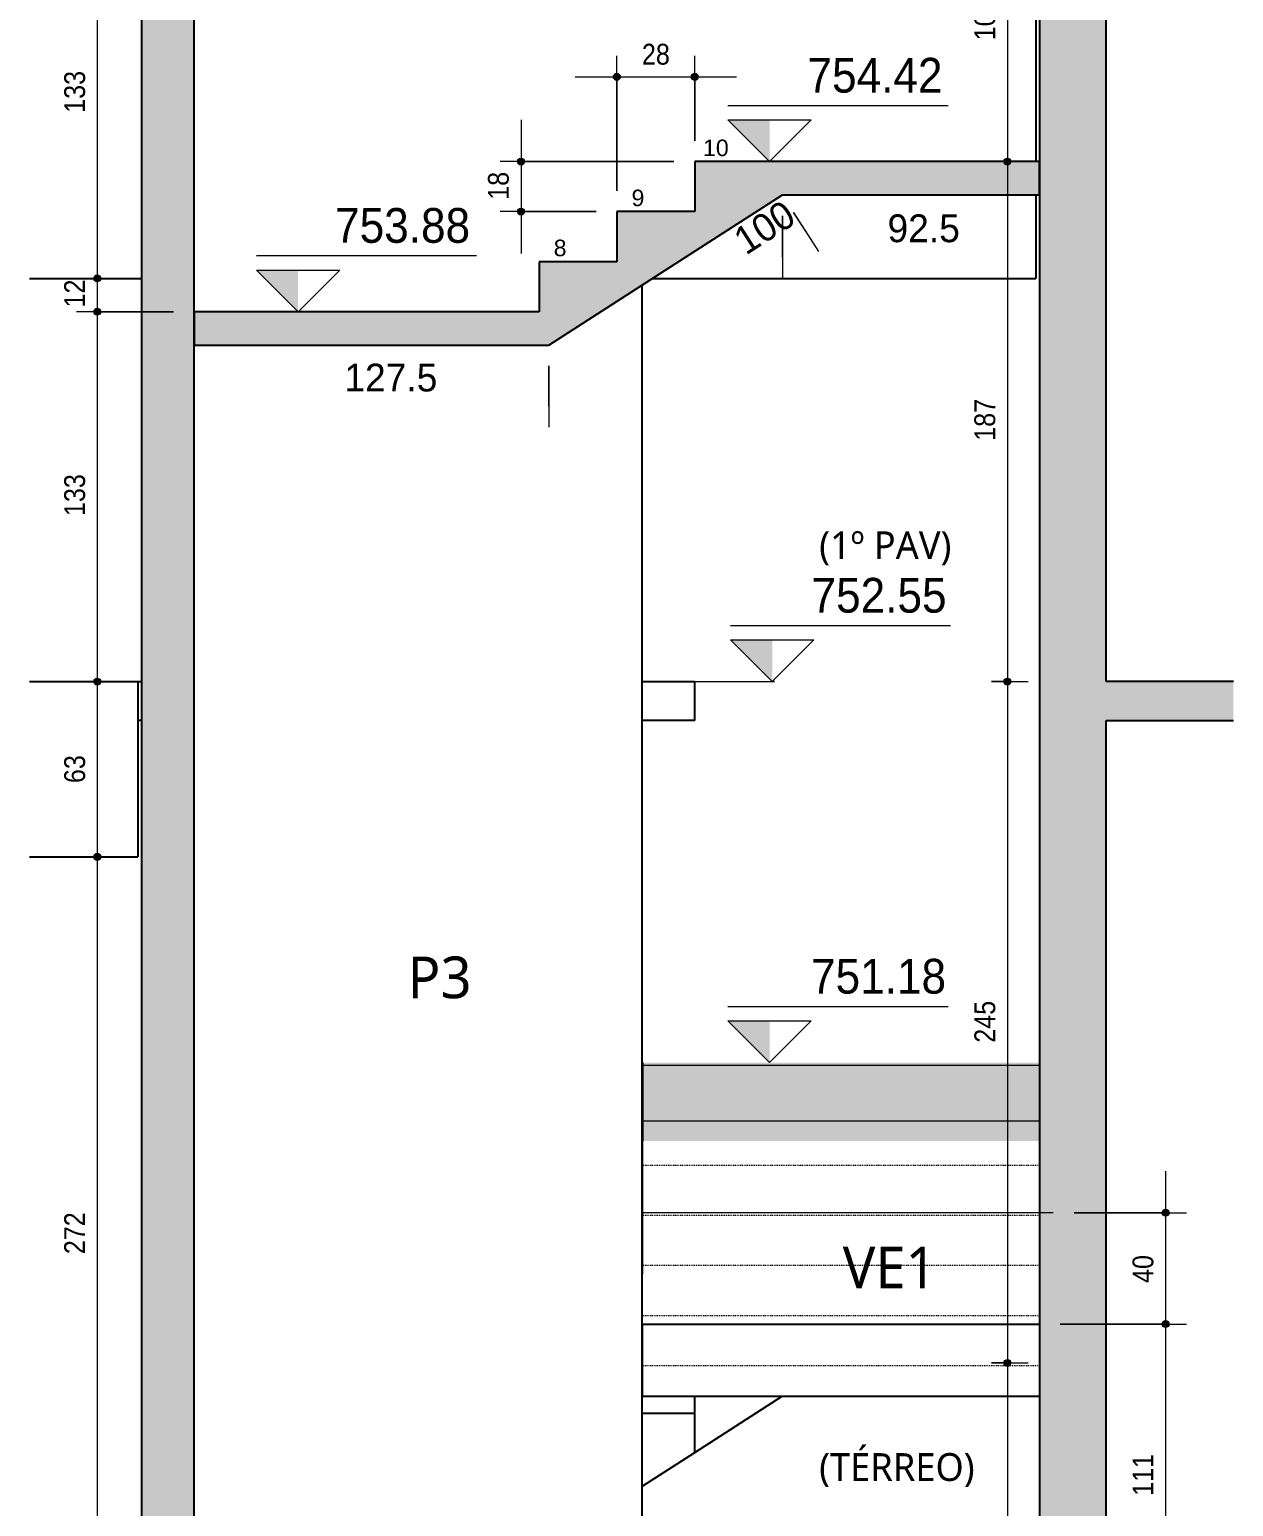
# Model space of a CAD drawing. Header units: centimetres. Extents: x -2136 to 34701, y -1430 to 84208.
# Drawn here: x 29705 to 30138, y 74958 to 75489 of the extents above; entities that cross this region are included whole.
import ezdxf

# ---------------------------------------------------------------- set-up
doc = ezdxf.new("R2010")
doc.units = ezdxf.units.CM
doc.linetypes.add('Aligning Line', pattern=[0.635, 0.3175, -0.3175])
for name, color, linetype, lineweight in [('A-ANNO-DIMS', 7, 'Continuous', 9), ('A-ANNO-DIMS-50', 7, 'Continuous', 9), ('A-DETL', 7, 'Continuous', 18), ('A-FLOR', 7, 'Continuous', 18), ('G-ANNO-DIMS', 7, 'Continuous', 9), ('G-ANNO-TEXT', 7, 'Continuous', 9), ('S-BEAM', 7, 'Continuous', 18), ('S-BEAM-IDEN', 7, 'Continuous', 9), ('S-COLS', 7, 'Continuous', 18), ('S-COLS-IDEN', 7, 'Continuous', 9), ('S-STRS', 7, 'Continuous', 18), ('S-STRS-ANNO', 7, 'Continuous', 18)]:
    doc.layers.add(name, color=color, linetype=linetype, lineweight=lineweight)
doc.styles.add('Arial', font='arial.ttf', dxfattribs={"height": 5.953125})
doc.styles.add('Fira Sans', font='FiraSans-Regular.ttf', dxfattribs={"width": 0.95, "height": 12.5})
doc.styles.add('Fira Sans_1', font='FiraSans-Regular.ttf', dxfattribs={"height": 10})
doc.styles.add('Fira Sans_2', font='FiraSans-Regular.ttf', dxfattribs={"width": 0.9, "height": 7.5})
doc.styles.add('Gadugi', font='gadugi.ttf', dxfattribs={"height": 15})
doc.styles.add('Gadugi_1', font='gadugi.ttf', dxfattribs={"height": 10})
doc.dimstyles.new('PED_R80_1_5mm_ACIMA_As_ESQ__R00_2', dxfattribs={"dimscale": 30.48, "dimtxt": 10.229846, "dimasz": 0.328084, "dimexe": 0.246063, "dimexo": 0.246063, "dimgap": 0.049213, "dimtad": 1, "dimdec": 1, "dimrnd": 0.5, "dimdsep": 46, "dimtxsty": 'Fira Sans_2', "dimblk1": 'DOTSMALL', "dimblk2": 'DOTSMALL', "dimsah": 1, "dimcen": 0.09, "dimdle": 0.492126, "dimazin": 0, "dimtfac": 1, "dimtdec": 4, "dimtix": 1, "dimtmove": 2, "dimatfit": 3, "dimfxl": 1, "dimtvp": 1, "dimtolj": 1, "dimtzin": 0, "dimarcsym": 2})
doc.dimstyles.new('PED_R80_1_5mm_ACIMA_As_ESQ__R00_4', dxfattribs={"dimscale": 30.48, "dimtxt": 10.229846, "dimasz": 0.328084, "dimexe": 0.246063, "dimexo": 0.246063, "dimgap": 0.049213, "dimtad": 1, "dimdec": 1, "dimrnd": 0.5, "dimdsep": 46, "dimtxsty": 'Fira Sans_2', "dimblk1": 'DOTSMALL', "dimblk2": 'DOTSMALL', "dimsah": 1, "dimcen": 0.09, "dimdle": 0.492126, "dimazin": 0, "dimtfac": 1, "dimtdec": 4, "dimtix": 1, "dimtmove": 0, "dimatfit": 3, "dimfxl": 1, "dimtvp": 1, "dimtolj": 1, "dimtzin": 0, "dimarcsym": 2})
doc.dimstyles.new('PED_R80_2_0mm_ACIMA_As_ESQ__SEM_LINHA_R00_1', dxfattribs={"dimscale": 30.48, "dimtxt": 13.639794, "dimasz": 0.04101, "dimexe": 0.246063, "dimexo": 0.246063, "dimgap": 0.049213, "dimtad": 0, "dimjust": 2, "dimdec": 1, "dimrnd": 0.5, "dimdsep": 46, "dimtxsty": 'Fira Sans_1', "dimblk1": 'NONE', "dimblk2": 'DOTSMALL', "dimsah": 1, "dimcen": 0.09, "dimdle": 0.492126, "dimse1": 1, "dimsd1": 1, "dimsd2": 1, "dimazin": 0, "dimtfac": 1, "dimtdec": 4, "dimtix": 1, "dimtmove": 2, "dimatfit": 3, "dimfxl": 1, "dimtvp": 1, "dimtolj": 1, "dimtzin": 0, "dimarcsym": 2})

# ---------------------------------------------------------------- blocks, each defined once
blk = doc.blocks.new('Elevações de ponto - SIMBOLO DE NÍVEL-CORTE-2219088-CT 009 K - CORTE E2-E2')
at = {"layer": 'G-ANNO-DIMS'}
blk.add_hatch(color=256, dxfattribs=at).paths.add_polyline_path([(375.2, 73817.56), (375.2, 73802.56), (360.2, 73817.56)], flags=0)
for p, q in [((439.39, 73822.65), (360.2, 73822.65)), ((375.2, 73802.56), (360.2, 73817.56)), ((360.2, 73817.56), (390.2, 73817.56)), ((390.2, 73817.56), (375.2, 73802.56))]:
    blk.add_line(p, q, dxfattribs=at)
blk = doc.blocks.new('DIMBLOCK894-CT 009 K - CORTE E2-E2')
at = {"layer": 'A-ANNO-DIMS-50', "true_color": 0x000032}
h = blk.add_hatch(color=178, dxfattribs=at)
edge = h.paths.add_edge_path(flags=0)
edge.add_arc((29729.35, 75533), 1.25, 0, 360)
h = blk.add_hatch(color=178, dxfattribs=at)
edge = h.paths.add_edge_path(flags=0)
edge.add_arc((29729.35, 75400.01), 1.25, 0, 360)
at = {"layer": 'A-ANNO-DIMS-50', "color": 178, "true_color": 0x000032}
for p, q in [((29729.35, 75533), (29723.61, 75533)), ((29723.61, 75533), (29736.85, 75533)), ((29729.35, 75533), (29729.35, 75400.01)), ((29723.61, 75400.01), (29736.85, 75400.01)), ((29729.35, 75400.01), (29723.61, 75400.01))]:
    blk.add_line(p, q, dxfattribs=at)
for centre in [(29729.35, 75533), (29729.35, 75400.01)]:
    blk.add_circle(centre, 1.25, dxfattribs=at)
at = {"layer": 'A-ANNO-DIMS-50', "color": 0, "insert": (29717.46, 75459.55), "char_height": 7.5, "width": 16.6825, "attachment_point": 1, "rotation": 90, "line_spacing_factor": 1.049215, "style": 'Fira Sans_2'}
blk.add_mtext('133', dxfattribs=at)
blk = doc.blocks.new('_DotSmall')
at = {"color": 0, "linetype": 'ByBlock', "const_width": 0.5}
blk.add_lwpolyline([(-0.0625, 0, 1), (0.0625, 0, 1)], format="xyb", close=True, dxfattribs=at)
blk = doc.blocks.new('DIMBLOCK895-CT 009 K - CORTE E2-E2')
at = {"layer": 'A-ANNO-DIMS-50', "true_color": 0x000032}
h = blk.add_hatch(color=178, dxfattribs=at)
edge = h.paths.add_edge_path(flags=0)
edge.add_arc((29729.35, 75400.01), 1.25, 0, 360)
h = blk.add_hatch(color=178, dxfattribs=at)
edge = h.paths.add_edge_path(flags=0)
edge.add_arc((29729.35, 75388.01), 1.25, 0, 360)
at = {"layer": 'A-ANNO-DIMS-50', "color": 178, "true_color": 0x000032}
for p, q in [((29723.61, 75400.01), (29736.85, 75400.01)), ((29729.35, 75400.01), (29723.61, 75400.01)), ((29729.35, 75400.01), (29729.35, 75388.01)), ((29756.76, 75388.01), (29721.85, 75388.01)), ((29729.35, 75388.01), (29756.76, 75388.01))]:
    blk.add_line(p, q, dxfattribs=at)
for centre in [(29729.35, 75400.01), (29729.35, 75388.01)]:
    blk.add_circle(centre, 1.25, dxfattribs=at)
at = {"layer": 'A-ANNO-DIMS-50', "color": 0, "insert": (29717.46, 75389.55), "char_height": 7.5, "width": 10.702, "attachment_point": 1, "rotation": 90, "line_spacing_factor": 1.049215, "style": 'Fira Sans_2'}
blk.add_mtext('12', dxfattribs=at)
blk = doc.blocks.new('DIMBLOCK896-CT 009 K - CORTE E2-E2')
at = {"layer": 'A-ANNO-DIMS-50', "true_color": 0x000032}
h = blk.add_hatch(color=178, dxfattribs=at)
edge = h.paths.add_edge_path(flags=0)
edge.add_arc((29729.35, 75388.01), 1.25, 0, 360)
h = blk.add_hatch(color=178, dxfattribs=at)
edge = h.paths.add_edge_path(flags=0)
edge.add_arc((29729.35, 75255.01), 1.25, 0, 360)
at = {"layer": 'A-ANNO-DIMS-50', "color": 178, "true_color": 0x000032}
for p, q in [((29756.76, 75388.01), (29721.85, 75388.01)), ((29729.35, 75388.01), (29729.35, 75255.01)), ((29729.35, 75388.01), (29756.76, 75388.01)), ((29723.61, 75255.01), (29736.85, 75255.01)), ((29729.35, 75255.01), (29723.61, 75255.01))]:
    blk.add_line(p, q, dxfattribs=at)
for centre in [(29729.35, 75388.01), (29729.35, 75255.01)]:
    blk.add_circle(centre, 1.25, dxfattribs=at)
at = {"layer": 'A-ANNO-DIMS-50', "color": 0, "insert": (29717.46, 75314.55), "char_height": 7.5, "width": 16.6825, "attachment_point": 1, "rotation": 90, "line_spacing_factor": 1.049215, "style": 'Fira Sans_2'}
blk.add_mtext('133', dxfattribs=at)
blk = doc.blocks.new('DIMBLOCK897-CT 009 K - CORTE E2-E2')
at = {"layer": 'A-ANNO-DIMS-50', "true_color": 0x000032}
h = blk.add_hatch(color=178, dxfattribs=at)
edge = h.paths.add_edge_path(flags=0)
edge.add_arc((29729.35, 75255.01), 1.25, 0, 360)
h = blk.add_hatch(color=178, dxfattribs=at)
edge = h.paths.add_edge_path(flags=0)
edge.add_arc((29729.35, 75192.01), 1.25, 0, 360)
at = {"layer": 'A-ANNO-DIMS-50', "color": 178, "true_color": 0x000032}
for p, q in [((29723.61, 75255.01), (29736.85, 75255.01)), ((29729.35, 75255.01), (29723.61, 75255.01)), ((29729.35, 75255.01), (29729.35, 75192.01)), ((29723.61, 75192.01), (29736.85, 75192.01)), ((29729.35, 75192.01), (29723.61, 75192.01))]:
    blk.add_line(p, q, dxfattribs=at)
for centre in [(29729.35, 75255.01), (29729.35, 75192.01)]:
    blk.add_circle(centre, 1.25, dxfattribs=at)
at = {"layer": 'A-ANNO-DIMS-50', "color": 0, "insert": (29717.46, 75218.52), "char_height": 7.5, "width": 11.9611, "attachment_point": 1, "rotation": 90, "line_spacing_factor": 1.049215, "style": 'Fira Sans_2'}
blk.add_mtext('63', dxfattribs=at)
blk = doc.blocks.new('DIMBLOCK898-CT 009 K - CORTE E2-E2')
at = {"layer": 'A-ANNO-DIMS-50', "true_color": 0x000032}
h = blk.add_hatch(color=178, dxfattribs=at)
edge = h.paths.add_edge_path(flags=0)
edge.add_arc((29729.35, 75192.01), 1.25, 0, 360)
h = blk.add_hatch(color=178, dxfattribs=at)
edge = h.paths.add_edge_path(flags=0)
edge.add_arc((29729.35, 74920), 1.25, 0, 360)
at = {"layer": 'A-ANNO-DIMS-50', "color": 178, "true_color": 0x000032}
for p, q in [((29723.61, 75192.01), (29736.85, 75192.01)), ((29729.35, 75192.01), (29723.61, 75192.01)), ((29729.35, 75192.01), (29729.35, 74920)), ((29723.61, 74920), (29736.85, 74920)), ((29729.35, 74920), (29723.61, 74920))]:
    blk.add_line(p, q, dxfattribs=at)
for centre in [(29729.35, 75192.01), (29729.35, 74920)]:
    blk.add_circle(centre, 1.25, dxfattribs=at)
at = {"layer": 'A-ANNO-DIMS-50', "color": 0, "insert": (29717.46, 75049.12), "char_height": 7.5, "width": 16.5251, "attachment_point": 1, "rotation": 90, "line_spacing_factor": 1.049215, "style": 'Fira Sans_2'}
blk.add_mtext('272', dxfattribs=at)
blk = doc.blocks.new('DIMBLOCK923-CT 009 K - CORTE E2-E2')
at = {"layer": 'A-ANNO-DIMS-50', "true_color": 0x000032}
h = blk.add_hatch(color=178, dxfattribs=at)
edge = h.paths.add_edge_path(flags=0)
edge.add_arc((29916.26, 75472.49), 1.25, 0, 360)
h = blk.add_hatch(color=178, dxfattribs=at)
edge = h.paths.add_edge_path(flags=0)
edge.add_arc((29944.26, 75472.49), 1.25, 0, 360)
at = {"layer": 'A-ANNO-DIMS-50', "color": 178, "true_color": 0x000032}
for p, q in [((29916.26, 75431.51), (29916.26, 75479.99)), ((29944.26, 75449.5), (29944.26, 75479.99)), ((29901.26, 75472.49), (29959.26, 75472.49)), ((29916.26, 75472.49), (29916.26, 75431.51)), ((29944.26, 75472.49), (29944.26, 75449.5))]:
    blk.add_line(p, q, dxfattribs=at)
for centre in [(29916.26, 75472.49), (29944.26, 75472.49)]:
    blk.add_circle(centre, 1.25, dxfattribs=at)
at = {"layer": 'A-ANNO-DIMS-50', "color": 0, "insert": (29925.28, 75484.38), "char_height": 7.5, "width": 11.9611, "attachment_point": 1, "line_spacing_factor": 1.049215, "style": 'Fira Sans_2'}
blk.add_mtext('28', dxfattribs=at)
blk = doc.blocks.new('DIMBLOCK924-CT 009 K - CORTE E2-E2')
at = {"layer": 'A-ANNO-DIMS-50', "true_color": 0x000032}
h = blk.add_hatch(color=178, dxfattribs=at)
edge = h.paths.add_edge_path(flags=0)
edge.add_arc((29881.78, 75442), 1.25, 0, 360)
h = blk.add_hatch(color=178, dxfattribs=at)
edge = h.paths.add_edge_path(flags=0)
edge.add_arc((29881.78, 75424.01), 1.25, 0, 360)
at = {"layer": 'A-ANNO-DIMS-50', "color": 178, "true_color": 0x000032}
for p, q in [((29881.78, 75457), (29881.78, 75409.01)), ((29936.76, 75442), (29874.28, 75442)), ((29881.78, 75442), (29936.76, 75442)), ((29908.76, 75424.01), (29874.28, 75424.01)), ((29881.78, 75424.01), (29908.76, 75424.01))]:
    blk.add_line(p, q, dxfattribs=at)
for centre in [(29881.78, 75442), (29881.78, 75424.01)]:
    blk.add_circle(centre, 1.25, dxfattribs=at)
at = {"layer": 'A-ANNO-DIMS-50', "color": 0, "insert": (29869.89, 75428.28), "char_height": 7.5, "width": 11.3315, "attachment_point": 1, "rotation": 90, "line_spacing_factor": 1.049215, "style": 'Fira Sans_2'}
blk.add_mtext('18', dxfattribs=at)
blk = doc.blocks.new('DIMBLOCK958-CT 009 K - CORTE E2-E2')
at = {"layer": 'A-ANNO-DIMS-50', "color": 7, "true_color": 0xffffff}
for p, q in [((29975.79, 75422.5), (29975.79, 75400.18)), ((29975.79, 75407.68), (29975.79, 75422.5))]:
    blk.add_line(p, q, dxfattribs=at)
at = {"layer": 'A-ANNO-DIMS-50', "color": 0, "insert": (30013.62, 75423.03), "char_height": 10, "width": 30.8469, "attachment_point": 1, "line_spacing_factor": 1.049215, "style": 'Fira Sans_1'}
blk.add_mtext('92.5', dxfattribs=at)
blk = doc.blocks.new('_None')
blk = doc.blocks.new('DIMBLOCK960-CT 009 K - CORTE E2-E2')
at = {"layer": 'A-ANNO-DIMS-50', "color": 7, "true_color": 0xffffff}
for p, q in [((29891.79, 75368.51), (29891.79, 75346.5)), ((29891.79, 75354), (29891.79, 75368.51))]:
    blk.add_line(p, q, dxfattribs=at)
at = {"layer": 'A-ANNO-DIMS-50', "color": 0, "insert": (29818.23, 75369.35), "char_height": 10, "width": 36.9324, "attachment_point": 1, "line_spacing_factor": 1.049215, "style": 'Fira Sans_1'}
blk.add_mtext('127.5', dxfattribs=at)
blk = doc.blocks.new('DIMBLOCK962-CT 009 K - CORTE E2-E2')
at = {"layer": 'A-ANNO-DIMS-50', "color": 7, "true_color": 0xffffff}
for p, q in [((29979.84, 75423.7), (29988.83, 75409.71)), ((29984.78, 75416.02), (29979.84, 75423.7))]:
    blk.add_line(p, q, dxfattribs=at)
at = {"layer": 'A-ANNO-DIMS-50', "color": 0, "insert": (29957.23, 75416.55), "char_height": 10, "width": 26.8599, "attachment_point": 1, "rotation": 32.7352, "line_spacing_factor": 1.049215, "style": 'Fira Sans_1'}
blk.add_mtext('100', dxfattribs=at)
blk = doc.blocks.new('DIMBLOCK996-CT 009 K - CORTE E2-E2')
at = {"layer": 'A-ANNO-DIMS-50', "true_color": 0x000032}
h = blk.add_hatch(color=178, dxfattribs=at)
edge = h.paths.add_edge_path(flags=0)
edge.add_arc((30056.75, 75543.01), 1.25, 0, 360)
h = blk.add_hatch(color=178, dxfattribs=at)
edge = h.paths.add_edge_path(flags=0)
edge.add_arc((30056.75, 75442), 1.25, 0, 360)
at = {"layer": 'A-ANNO-DIMS-50', "color": 178, "true_color": 0x000032}
for p, q in [((30051.02, 75543.01), (30064.25, 75543.01)), ((30056.75, 75543.01), (30051.02, 75543.01)), ((30056.75, 75543.01), (30056.75, 75442)), ((30051.02, 75442), (30064.25, 75442)), ((30056.75, 75442), (30051.02, 75442))]:
    blk.add_line(p, q, dxfattribs=at)
for centre in [(30056.75, 75543.01), (30056.75, 75442)]:
    blk.add_circle(centre, 1.25, dxfattribs=at)
at = {"layer": 'A-ANNO-DIMS-50', "color": 0, "insert": (30044.86, 75485.62), "char_height": 7.5, "width": 16.5251, "attachment_point": 1, "rotation": 90, "line_spacing_factor": 1.049215, "style": 'Fira Sans_2'}
blk.add_mtext('101', dxfattribs=at)
blk = doc.blocks.new('DIMBLOCK997-CT 009 K - CORTE E2-E2')
at = {"layer": 'A-ANNO-DIMS-50', "true_color": 0x000032}
h = blk.add_hatch(color=178, dxfattribs=at)
edge = h.paths.add_edge_path(flags=0)
edge.add_arc((30056.75, 75442), 1.25, 0, 360)
h = blk.add_hatch(color=178, dxfattribs=at)
edge = h.paths.add_edge_path(flags=0)
edge.add_arc((30056.75, 75255.01), 1.25, 0, 360)
at = {"layer": 'A-ANNO-DIMS-50', "color": 178, "true_color": 0x000032}
for p, q in [((30051.02, 75442), (30064.25, 75442)), ((30056.75, 75442), (30051.02, 75442)), ((30056.75, 75442), (30056.75, 75255.01)), ((30051.02, 75255.01), (30064.25, 75255.01)), ((30056.75, 75255.01), (30051.02, 75255.01))]:
    blk.add_line(p, q, dxfattribs=at)
for centre in [(30056.75, 75442), (30056.75, 75255.01)]:
    blk.add_circle(centre, 1.25, dxfattribs=at)
at = {"layer": 'A-ANNO-DIMS-50', "color": 0, "insert": (30044.86, 75341.62), "char_height": 7.5, "width": 16.5251, "attachment_point": 1, "rotation": 90, "line_spacing_factor": 1.049215, "style": 'Fira Sans_2'}
blk.add_mtext('187', dxfattribs=at)
blk = doc.blocks.new('DIMBLOCK998-CT 009 K - CORTE E2-E2')
at = {"layer": 'A-ANNO-DIMS-50', "true_color": 0x000032}
h = blk.add_hatch(color=178, dxfattribs=at)
edge = h.paths.add_edge_path(flags=0)
edge.add_arc((30056.75, 75255.01), 1.25, 0, 360)
h = blk.add_hatch(color=178, dxfattribs=at)
edge = h.paths.add_edge_path(flags=0)
edge.add_arc((30056.75, 75010), 1.25, 0, 360)
at = {"layer": 'A-ANNO-DIMS-50', "color": 178, "true_color": 0x000032}
for p, q in [((30051.02, 75255.01), (30064.25, 75255.01)), ((30056.75, 75255.01), (30051.02, 75255.01)), ((30056.75, 75255.01), (30056.75, 75010)), ((30051.02, 75010), (30064.25, 75010)), ((30056.75, 75010), (30051.02, 75010))]:
    blk.add_line(p, q, dxfattribs=at)
for centre in [(30056.75, 75255.01), (30056.75, 75010)]:
    blk.add_circle(centre, 1.25, dxfattribs=at)
at = {"layer": 'A-ANNO-DIMS-50', "color": 0, "insert": (30044.86, 75125.16), "char_height": 7.5, "width": 17.6268, "attachment_point": 1, "rotation": 90, "line_spacing_factor": 1.049215, "style": 'Fira Sans_2'}
blk.add_mtext('245', dxfattribs=at)
blk = doc.blocks.new('DIMBLOCK999-CT 009 K - CORTE E2-E2')
at = {"layer": 'A-ANNO-DIMS-50', "true_color": 0x000032}
h = blk.add_hatch(color=178, dxfattribs=at)
edge = h.paths.add_edge_path(flags=0)
edge.add_arc((30056.75, 75010), 1.25, 0, 360)
h = blk.add_hatch(color=178, dxfattribs=at)
edge = h.paths.add_edge_path(flags=0)
edge.add_arc((30056.75, 74920), 1.25, 0, 360)
at = {"layer": 'A-ANNO-DIMS-50', "color": 178, "true_color": 0x000032}
for p, q in [((30051.02, 75010), (30064.25, 75010)), ((30056.75, 75010), (30051.02, 75010)), ((30056.75, 75010), (30056.75, 74920)), ((30051.02, 74920), (30064.25, 74920)), ((30056.75, 74920), (30051.02, 74920))]:
    blk.add_line(p, q, dxfattribs=at)
for centre in [(30056.75, 75010), (30056.75, 74920)]:
    blk.add_circle(centre, 1.25, dxfattribs=at)
at = {"layer": 'A-ANNO-DIMS-50', "color": 0, "insert": (30044.86, 74939.89), "char_height": 7.5, "width": 12.5906, "attachment_point": 1, "rotation": 90, "line_spacing_factor": 1.049215, "style": 'Fira Sans_2'}
blk.add_mtext('90', dxfattribs=at)
blk = doc.blocks.new('DIMBLOCK1018-CT 009 K - CORTE E2-E2')
at = {"layer": 'A-ANNO-DIMS-50', "true_color": 0x000032}
h = blk.add_hatch(color=178, dxfattribs=at)
edge = h.paths.add_edge_path(flags=0)
edge.add_arc((30113.63, 75064), 1.25, 0, 360)
h = blk.add_hatch(color=178, dxfattribs=at)
edge = h.paths.add_edge_path(flags=0)
edge.add_arc((30113.63, 75024), 1.25, 0, 360)
at = {"layer": 'A-ANNO-DIMS-50', "color": 178, "true_color": 0x000032}
for p, q in [((30113.63, 75079), (30113.63, 75024)), ((30080.76, 75064), (30121.13, 75064)), ((30113.63, 75064), (30080.76, 75064)), ((30075.76, 75024), (30121.13, 75024)), ((30113.63, 75024), (30075.76, 75024))]:
    blk.add_line(p, q, dxfattribs=at)
for centre in [(30113.63, 75064), (30113.63, 75024)]:
    blk.add_circle(centre, 1.25, dxfattribs=at)
at = {"layer": 'A-ANNO-DIMS-50', "color": 0, "insert": (30101.75, 75038.76), "char_height": 7.5, "width": 12.5906, "attachment_point": 1, "rotation": 90, "line_spacing_factor": 1.049215, "style": 'Fira Sans_2'}
blk.add_mtext('40', dxfattribs=at)
blk = doc.blocks.new('DIMBLOCK1019-CT 009 K - CORTE E2-E2')
at = {"layer": 'A-ANNO-DIMS-50', "true_color": 0x000032}
h = blk.add_hatch(color=178, dxfattribs=at)
edge = h.paths.add_edge_path(flags=0)
edge.add_arc((30113.63, 75024), 1.25, 0, 360)
h = blk.add_hatch(color=178, dxfattribs=at)
edge = h.paths.add_edge_path(flags=0)
edge.add_arc((30113.63, 74913), 1.25, 0, 360)
at = {"layer": 'A-ANNO-DIMS-50', "color": 178, "true_color": 0x000032}
for p, q in [((30075.76, 75024), (30121.13, 75024)), ((30113.63, 75024), (30075.76, 75024)), ((30113.63, 75024), (30113.63, 74898)), ((30107.9, 74913), (30121.13, 74913)), ((30113.63, 74913), (30107.9, 74913))]:
    blk.add_line(p, q, dxfattribs=at)
for centre in [(30113.63, 75024), (30113.63, 74913)]:
    blk.add_circle(centre, 1.25, dxfattribs=at)
at = {"layer": 'A-ANNO-DIMS-50', "color": 0, "insert": (30101.75, 74962.21), "char_height": 7.5, "width": 15.1087, "attachment_point": 1, "rotation": 90, "line_spacing_factor": 1.049215, "style": 'Fira Sans_2'}
blk.add_mtext('111', dxfattribs=at)

msp = doc.modelspace()

# ---------------------------------------------------------------- hatches: boundary and pattern name
at = {"layer": 'A-FLOR', "true_color": 0xa6a6a6}
msp.add_hatch(color=253, dxfattribs=at).paths.add_polyline_path([(30138.06, 75241), (30138.06, 75255), (30092.26, 75255), (30092.26, 75241)], flags=0)
at = {"layer": 'S-COLS', "true_color": 0xa6a6a6}
for points in [[(29764.26, 75255), (29764.26, 75543), (29745.26, 75543), (29745.26, 75255)], [(30088.52, 75255), (30092.26, 75255), (30092.26, 75543), (30068.26, 75543), (30068.26, 75255)], [(29745.26, 74913), (29764.26, 74913), (29764.26, 75255), (29745.26, 75255), (29745.26, 74993.23)], [(30073.26, 74913), (30092.26, 74913), (30092.26, 75255), (30068.26, 75255), (30068.26, 74913)]]:
    msp.add_hatch(color=253, dxfattribs=at).paths.add_polyline_path(points, flags=0)
at = {"layer": 'S-STRS', "true_color": 0xa6a6a6}
for points in [[(29944.26, 75409.74), (29975.79, 75430), (30068.26, 75430), (30068.26, 75442), (29944.26, 75442), (29944.26, 75417.11)], [(29891.79, 75376.01), (29944.26, 75409.74), (29944.26, 75424.01), (29916.26, 75424.01), (29916.26, 75406), (29888.26, 75406), (29888.26, 75376.01)], [(29888.26, 75376.01), (29888.26, 75388), (29764.26, 75388), (29764.26, 75376.01)], [(30068.26, 75089.78), (30068.26, 75118), (29925.54, 75118), (29925.54, 75089.78)]]:
    msp.add_hatch(color=253, dxfattribs=at).paths.add_polyline_path(points, flags=0)

# ---------------------------------------------------------------- linework, layer by layer
at = {"layer": 'A-DETL'}
for p, q in [((30068.26, 75117), (29925.54, 75117)), ((30068.26, 75097), (29925.54, 75097)), ((30073.26, 75064), (29925.54, 75064))]:
    msp.add_line(p, q, dxfattribs=at)
at = {"layer": 'A-DETL', "linetype": 'Aligning Line'}
for p, q in [((30068.26, 75081), (29925.54, 75081)), ((30068.26, 75063), (29925.54, 75063)), ((30068.26, 75045), (29925.54, 75045)), ((30068.26, 75027), (29925.54, 75027)), ((30068.26, 75009), (29925.26, 75009))]:
    msp.add_line(p, q, dxfattribs=at)
at = {"layer": 'A-FLOR', "lineweight": 25}
for p, q in [((29743.99, 75255), (29745.26, 75255)), ((29925.26, 75255), (29944.26, 75255)), ((29944.26, 75241), (29944.26, 75255)), ((30138.06, 75255), (30092.26, 75255)), ((29745.26, 75241), (29743.99, 75241)), ((29944.26, 75241), (29925.26, 75241)), ((30092.26, 75241), (30138.06, 75241))]:
    msp.add_line(p, q, dxfattribs=at)
at = {"layer": 'G-ANNO-DIMS'}
for p, q in [((29938.26, 75255), (29973.02, 75255)), ((29973.02, 75255), (29972.15, 75255))]:
    msp.add_line(p, q, dxfattribs=at)
at = {"layer": 'S-BEAM', "lineweight": 25}
for p, q in [((30066.99, 75543), (30066.99, 75442)), ((30066.99, 75430), (30066.99, 75400.01)), ((29704.99, 75400.01), (29745.26, 75400.01)), ((29929.13, 75400.01), (30066.99, 75400.01)), ((29704.99, 75255), (29743.99, 75255)), ((29743.99, 75255), (29743.99, 75192.01)), ((29704.99, 75192.01), (29743.99, 75192.01)), ((29925.26, 75064), (29925.26, 75024)), ((29925.26, 75064), (29925.54, 75064)), ((29925.26, 75024), (30068.26, 75024))]:
    msp.add_line(p, q, dxfattribs=at)
at = {"layer": 'S-COLS', "lineweight": 25}
for p, q in [((29764.26, 75255), (29764.26, 75543)), ((30068.26, 75543), (30068.26, 75255)), ((29745.26, 75533.01), (29745.26, 75255)), ((30092.26, 75255), (30092.26, 75531.01)), ((29925.26, 75397.52), (29925.26, 75255)), ((29745.26, 75255), (29745.26, 74913)), ((29764.26, 74913), (29764.26, 75255)), ((29925.26, 75255), (29925.26, 74913)), ((30068.26, 75255), (30068.26, 74913)), ((30092.26, 74920), (30092.26, 75241))]:
    msp.add_line(p, q, dxfattribs=at)
at = {"layer": 'S-STRS', "lineweight": 25}
for p, q in [((30068.26, 75442), (29944.26, 75442)), ((29944.26, 75442), (29944.26, 75424.01)), ((30068.26, 75430), (30068.26, 75442)), ((29944.26, 75409.74), (29975.79, 75430)), ((29975.79, 75430), (30068.26, 75430)), ((29944.26, 75424.01), (29916.26, 75424.01)), ((29916.26, 75424.01), (29916.26, 75406)), ((29916.26, 75406), (29888.26, 75406)), ((29888.26, 75406), (29888.26, 75388)), ((29891.79, 75376.01), (29944.26, 75409.74)), ((29888.26, 75388), (29764.26, 75388)), ((29764.26, 75388), (29764.26, 75376.01)), ((29764.26, 75376.01), (29888.26, 75376.01)), ((29888.26, 75376.01), (29891.79, 75376.01)), ((29925.54, 75118), (29925.54, 75089.78)), ((29925.54, 75085.74), (29925.54, 75089.78)), ((29925.54, 75067.74), (29925.54, 75085.74)), ((29925.54, 75049.74), (29925.54, 75067.74)), ((29925.54, 75042.02), (29925.54, 75049.74)), ((29925.54, 75013.74), (29925.54, 75024)), ((29925.54, 74998), (29925.54, 75013.74)), ((29925.54, 74998), (30068.26, 74998)), ((29944.26, 74992), (29944.26, 74998)), ((29944.26, 74977.74), (29975.78, 74998)), ((29925.26, 74992), (29944.26, 74992)), ((29944.26, 74977.74), (29944.26, 74992)), ((29925.26, 74965.52), (29944.26, 74977.74))]:
    msp.add_line(p, q, dxfattribs=at)

# ---------------------------------------------------------------- block references
at = {"layer": 'G-ANNO-DIMS'}
for p in [(29596, 1639.45), (29426.4, 1585.45), (29596.94, 1452.45), (29596, 1315.45)]:
    msp.add_blockref('Elevações de ponto - SIMBOLO DE NÍVEL-CORTE-2219088-CT 009 K - CORTE E2-E2', p, dxfattribs=at)

# ---------------------------------------------------------------- texts
at = {"layer": 'G-ANNO-DIMS', "char_height": 12.5, "attachment_point": 1, "line_spacing_factor": 1.049215, "style": 'Fira Sans'}
for s, insert, width in [('754.42', (29984.83, 75479.31), 57.2843), ('753.88', (29814.9, 75425.31), 58.1026), ('752.55', (29986.29, 75292.31), 56.0567), ('751.18', (29986.11, 75155.31), 54.2155)]:
    msp.add_mtext(s, dxfattribs=dict(at, insert=insert, width=width))
at = {"layer": 'G-ANNO-TEXT', "char_height": 10, "attachment_point": 1, "style": 'Gadugi_1'}
for s, insert, width in [('(1º PAV)', (29989.04, 75309.06), 63.7342), ('(TÉRREO)', (29989.04, 74977.57), 70.9493)]:
    msp.add_mtext(s, dxfattribs=dict(at, insert=insert, width=width))
at = {"layer": 'S-BEAM-IDEN', "insert": (29997.52, 75051.81), "char_height": 15, "width": 42.8903, "attachment_point": 1, "style": 'Gadugi'}
msp.add_mtext('VE1', dxfattribs=at)
at = {"layer": 'S-COLS-IDEN', "insert": (29841.01, 75156.16), "char_height": 15, "width": 28.4599, "attachment_point": 1, "style": 'Gadugi'}
msp.add_mtext('P3', dxfattribs=at)
at = {"layer": 'S-STRS-ANNO', "attachment_point": 1, "line_spacing_factor": 0.941778, "style": 'Arial'}
for s, insert, char_height, width in [('10', (29947.25, 75449.93), 5.953, 10.9888), ('9', (29921.54, 75431.93), 5.95, 5.4944), ('8', (29893.54, 75413.93), 5.95, 5.4944)]:
    msp.add_mtext(s, dxfattribs=dict(at, insert=insert, char_height=char_height, width=width))

# ---------------------------------------------------------------- dimensions: what is measured, and where the dimension line sits
at = {"layer": 'A-ANNO-DIMS', "color": 178, "true_color": 0x000032}
for base, p1, p2, override, picture, middle in [((30056.75, 75442), (30058.52, 75543), (30058.52, 75442), {"dimpost": '<>', "dimfxl": 101}, 'DIMBLOCK996-CT 009 K - CORTE E2-E2', (30051.43, 75492.51)), ((29729.35, 75400.01), (29731.11, 75533.01), (29731.11, 75400.01), {"dimpost": '<>', "dimfxl": 133}, 'DIMBLOCK894-CT 009 K - CORTE E2-E2', (29724.03, 75466.51)), ((29881.78, 75424.01), (29944.26, 75442), (29916.26, 75424.01), {"dimpost": '<>', "dimfxl": 33.286634}, 'DIMBLOCK924-CT 009 K - CORTE E2-E2', (29876.46, 75433.01)), ((30056.75, 75255), (30058.52, 75442), (30058.52, 75255), {"dimpost": '<>', "dimfxl": 187}, 'DIMBLOCK997-CT 009 K - CORTE E2-E2', (30051.43, 75348.51)), ((29729.35, 75388), (29731.11, 75400.01), (29764.26, 75388), {"dimpost": '<>', "dimfxl": 35.253028}, 'DIMBLOCK895-CT 009 K - CORTE E2-E2', (29724.1, 75394.01)), ((29729.35, 75255), (29764.26, 75388), (29731.11, 75255), {"dimpost": '<>', "dimfxl": 137.068508}, 'DIMBLOCK896-CT 009 K - CORTE E2-E2', (29724.03, 75321.51)), ((29729.35, 75192.01), (29731.11, 75255), (29731.11, 75192.01), {"dimpost": '<>', "dimfxl": 63}, 'DIMBLOCK897-CT 009 K - CORTE E2-E2', (29724.03, 75223.51)), ((30056.75, 75010), (30058.52, 75255), (30058.52, 75010), {"dimpost": '<>', "dimfxl": 245.003684}, 'DIMBLOCK998-CT 009 K - CORTE E2-E2', (30051.43, 75132.5)), ((29729.35, 74920), (29731.11, 75192.01), (29731.11, 74920), {"dimpost": '<>', "dimfxl": 272.005}, 'DIMBLOCK898-CT 009 K - CORTE E2-E2', (29724.04, 75056)), ((30113.63, 75024), (30073.26, 75064), (30068.26, 75024), {"dimpost": '<>', "dimfxl": 40.311011}, 'DIMBLOCK1018-CT 009 K - CORTE E2-E2', (30108.32, 75044)), ((30113.63, 74913), (30068.26, 75024), (30115.4, 74913), {"dimpost": '<>', "dimfxl": 120.59602}, 'DIMBLOCK1019-CT 009 K - CORTE E2-E2', (30108.38, 74968.5))]:
    dim = msp.add_linear_dim(base=base, p1=p1, p2=p2, angle=90, dimstyle='PED_R80_1_5mm_ACIMA_As_ESQ__R00_4', override=override, dxfattribs=at)
    dim.commit()
    dim.dimension.update_dxf_attribs({"geometry": picture, "text_midpoint": middle})
dim = msp.add_linear_dim(base=(29944.26, 75472.49), p1=(29916.26, 75424.01), p2=(29944.26, 75442), dimstyle='PED_R80_1_5mm_ACIMA_As_ESQ__R00_4', override={"dimpost": '<>', "dimfxl": 33.286634}, dxfattribs=at)
dim.commit()
dim.dimension.update_dxf_attribs({"geometry": 'DIMBLOCK923-CT 009 K - CORTE E2-E2', "text_midpoint": (29930.26, 75477.81)})
at = {"layer": 'A-ANNO-DIMS', "color": 7, "true_color": 0xffffff}
dim = msp.add_linear_dim(base=(29984.78, 75416.02), p1=(29891.79, 75376.01), p2=(29975.79, 75430), angle=32.7352, dimstyle='PED_R80_2_0mm_ACIMA_As_ESQ__SEM_LINHA_R00_1', override={"dimpost": '<>', "dimfxl": 99.859902}, dxfattribs=at)
dim.commit()
dim.dimension.update_dxf_attribs({"geometry": 'DIMBLOCK962-CT 009 K - CORTE E2-E2', "text_midpoint": (29972.13, 75418.21), "dimtype": 160, "text_rotation": 32.7352})
for base, p1, p2, override, picture, middle in [((29975.79, 75407.68), (30068.26, 75405.91), (29975.79, 75430), {"dimpost": '<>', "dimfxl": 95.56477}, 'DIMBLOCK958-CT 009 K - CORTE E2-E2', (30029.04, 75416.36)), ((29891.79, 75354), (29764.26, 75355.77), (29891.79, 75376.01), {"dimpost": '<>', "dimfxl": 129.118141}, 'DIMBLOCK960-CT 009 K - CORTE E2-E2', (29836.69, 75362.68))]:
    dim = msp.add_linear_dim(base=base, p1=p1, p2=p2, dimstyle='PED_R80_2_0mm_ACIMA_As_ESQ__SEM_LINHA_R00_1', override=override, dxfattribs=at)
    dim.commit()
    dim.dimension.update_dxf_attribs({"geometry": picture, "text_midpoint": middle, "dimtype": 160})
at = {"layer": 'A-ANNO-DIMS', "color": 178, "true_color": 0x000032}
dim = msp.add_linear_dim(base=(30056.75, 74920), p1=(30058.52, 75010), p2=(30058.52, 74920), angle=90, dimstyle='PED_R80_1_5mm_ACIMA_As_ESQ__R00_2', override={"dimpost": '<>', "dimfxl": 90.001316}, dxfattribs=at)
dim.commit()
dim.dimension.update_dxf_attribs({"geometry": 'DIMBLOCK999-CT 009 K - CORTE E2-E2', "text_midpoint": (30049.86, 74946.19), "dimtype": 160, "text_rotation": 90})

doc.saveas('drawing.dxf')
